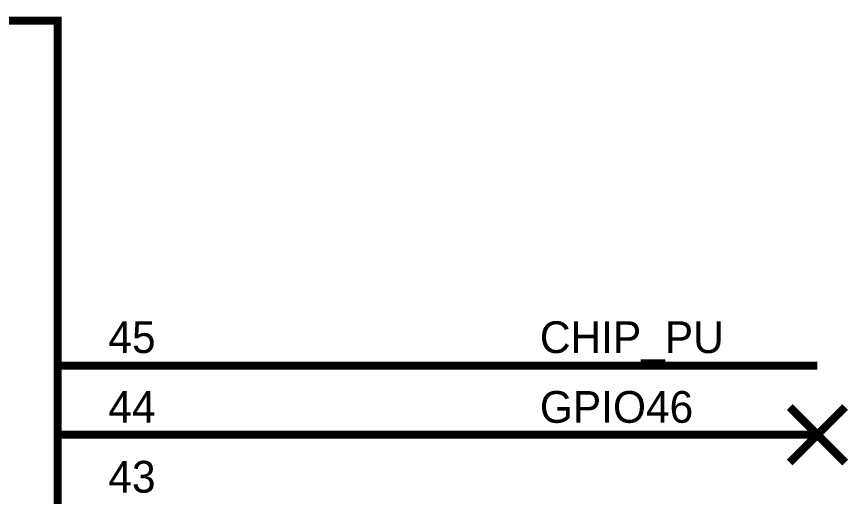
# Model space of a CAD drawing. Header units: inches. Extents: x 0 to 31.5, y 0 to 22.3.
# Drawn here: x 25.139 to 26.344, y 13.511 to 14.205 of the extents above; entities that cross this region are included whole.
import ezdxf

# ---------------------------------------------------------------- set-up
doc = ezdxf.new("R2010")
doc.units = ezdxf.units.IN
doc.header["$MEASUREMENT"] = 0
doc.layers.add('Sheet', color=255, linetype='Continuous')

msp = doc.modelspace()

# ---------------------------------------------------------------- linework, layer by layer
at = {"layer": 'Sheet'}
for points in [[(19.9998, 14.1994, 0.0118, 0.0118, 0), (25.1982, 14.1994, 0.0118, 0.0118, 0), (25.1982, 10.7997, 0.0118, 0.0118, 0), (19.9998, 10.7997, 0.0118, 0.0118, 0), (19.9998, 14.1994, 0.0118, 0.0118, 0)], [(19.9998, 14.1994, 0.0039, 0.0039, 0), (19.9998, 10.7997, 0.0039, 0.0039, 0), (25.1982, 10.7997, 0.0039, 0.0039, 0), (25.1982, 14.1994, 0.0039, 0.0039, 0), (19.9998, 14.1994, 0.0039, 0.0039, 0), (19.9998, 14.1994, 0.0039, 0.0039, 0)]]:
    msp.add_lwpolyline(points, format="xyseb", close=True, dxfattribs=at)
for points in [[(25.1982, 13.6998, 0.0118, 0.0118, 0), (25.398, 13.6998, 0.0118, 0.0118, 0)], [(25.398, 13.6998, 0.0118, 0.0118, 0), (26.2982, 13.6998, 0.0118, 0.0118, 0)], [(26.258, 13.5596, 0.0118, 0.0118, 0), (26.3384, 13.64, 0.0118, 0.0118, 0)], [(26.258, 13.64, 0.0118, 0.0118, 0), (26.3384, 13.5596, 0.0118, 0.0118, 0)], [(25.1982, 13.5998, 0.0118, 0.0118, 0), (25.398, 13.5998, 0.0118, 0.0118, 0)], [(25.398, 13.5998, 0.0118, 0.0118, 0), (26.2982, 13.5998, 0.0118, 0.0118, 0)]]:
    msp.add_lwpolyline(points, format="xyseb", dxfattribs=at)

# ---------------------------------------------------------------- texts
for s, p in [('45', (25.2717, 13.7181)), ('CHIP_PU', (25.8963, 13.7181)), ('44', (25.2717, 13.6171)), ('GPIO46', (25.8963, 13.6171)), ('43', (25.2717, 13.516))]:
    msp.add_text(s, height=0.04594, dxfattribs=at).set_placement(p)

doc.saveas('drawing.dxf')
